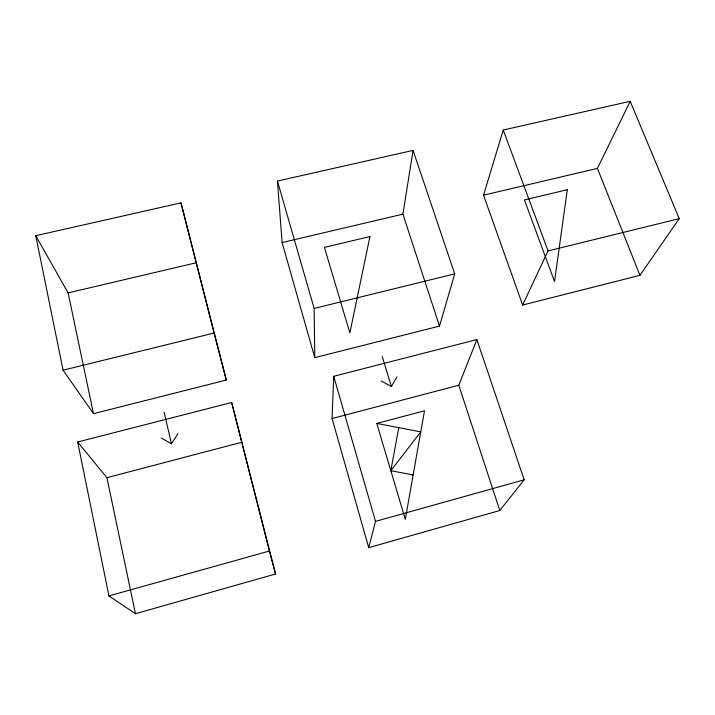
<?xml version="1.0" encoding="UTF-8"?>
<svg xmlns="http://www.w3.org/2000/svg" width="715" height="715" viewBox="0 0 715 715"><rect width="100%" height="100%" fill="white"/><g stroke="black" fill="none" stroke-linecap="round" stroke-linejoin="round"><path stroke-width="1.07" d="M332.064 418.534L333.708 376.305L476.869 339.571L524.175 479.81L499.758 510.537L368.717 547.645L332.064 418.534L458.816 385.233L476.869 339.571M439.493 326.085L402.92 214.151L413.064 150.4L277.438 181.056L282.103 242.564L314.779 357.652L439.493 326.085L454.713 273.872L413.064 150.4M413.154 474.966L390.828 470.693L398.773 427.659M368.717 547.645L375.509 521.369L333.708 376.305M483.537 195.186L503.244 130.005L630.192 101.307L679.25 218.647L639.943 275.346L522.629 305.037L483.537 195.186L597.427 168.4L630.192 101.307M522.629 305.037L548.048 250.92L503.244 130.005M381.202 381.006L391.391 386.511L396.941 376.921M161.197 438L171.448 443.756L177.981 433.648M390.828 470.693L420.778 431.869L376.778 423.441L405.298 519.349L424.504 410.785L376.778 423.441M135.457 613.693L275.579 574.011L231.66 402.491L77.667 442.004L108.93 595.899L135.457 613.693L106.91 477.683L77.667 442.004M108.93 595.899L269.376 551.042L231.66 402.491M375.509 521.369L524.175 479.81M106.91 477.683L242.09 442.174M93.477 413.672L226.315 380.049L180.984 202.863L35.75 235.7L63.072 370.182L93.477 413.672L68.122 292.891L35.75 235.7M63.072 370.182L214.035 333.056L226.315 380.049M314.779 357.652L314.144 308.433L454.713 273.872M548.048 250.92L679.25 218.647M68.122 292.891L196.509 262.691M282.103 242.564L402.92 214.151M597.427 168.4L639.943 275.346M458.816 385.233L499.758 510.537M382.221 356.508L391.391 386.511M277.438 181.056L314.144 308.433M269.376 551.042L275.579 574.011M180.984 202.863L214.035 333.056M164.128 412.233L171.448 443.756M567.281 189.743L554.554 281.594L524.417 199.914L567.281 189.743M369.905 236.585L349.867 332.931L324.422 247.381L369.905 236.585"/></g></svg>
